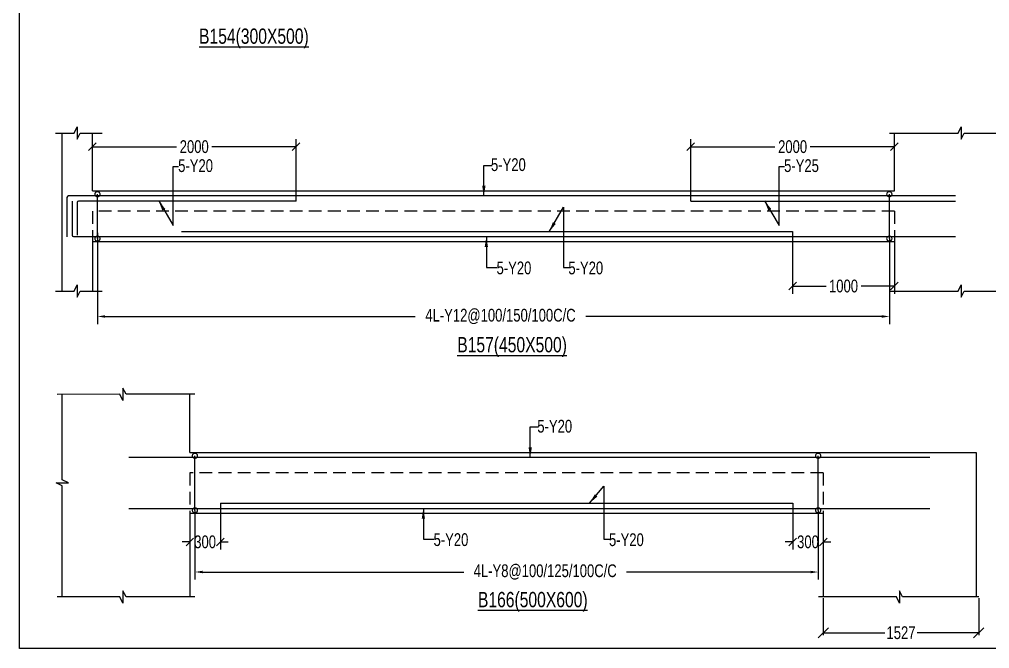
# Model space of a CAD drawing. Header units: millimetres. Extents: x 0 to 31744305, y -21599035 to 0.
# Drawn here: x 31644306 to 31653834, y -21226542 to -21220358 of the extents above; entities that cross this region are included whole.
import ezdxf

# ---------------------------------------------------------------- set-up
doc = ezdxf.new("R2010")
doc.units = ezdxf.units.MM
doc.header["$LTSCALE"] = 1000
doc.header["$MEASUREMENT"] = 0
doc.header["$PDMODE"] = 3
for name, pattern in [('CONTINOUS', [0]), ('CONTINU', [0]), ('HIDDEN', [0.375, 0.25, -0.125])]:
    doc.linetypes.add(name, pattern=pattern)
for name, color, linetype in [('-S-ARROW', 253, 'Continuous'), ('-S-MISC', 8, 'Continuous'), ('-S-STIRRUPS DIM', 6, 'Continuous'), ('-S-STIRUP', 11, 'Continuous'), ('-STR-BEAM', 7, 'CONTINU'), ('-STR-COLUMN', 5, 'HIDDEN'), ('-STR-REINF', 3, 'Continuous'), ('-STR-RF-DIM', 8, 'CONTINOUS'), ('-STR-TEXT', 6, 'Continuous'), ('S-DIM', 7, 'Continuous'), ('SEC TEXT', 9, 'Continuous'), ('SLAB LINE', 254, 'HIDDEN')]:
    doc.layers.add(name, color=color, linetype=linetype)
doc.styles.add('BEAM-LS', font='romans.shx', dxfattribs={"width": 0.8})
doc.styles.add('SOBHA', font='swisscl.ttf')
doc.styles.add('sobha.sed', font='swisscl.ttf')
doc.dimstyles.new('S-50', dxfattribs={"dimscale": 50, "dimtxt": 2.5, "dimasz": 2, "dimexe": 0.5, "dimexo": 0.25, "dimgap": 0.25, "dimtad": 0, "dimdec": 0, "dimrnd": 0.0005, "dimzin": 0, "dimdsep": 46, "dimtxsty": 'sobha.sed', "dimblk": 'OBLIQUE', "dimcen": 0.09, "dimclrd": 8, "dimclre": 8, "dimclrt": 6, "dimadec": 0, "dimazin": 0, "dimtfac": 1, "dimtdec": 0, "dimtofl": 0, "dimtmove": 2, "dimatfit": 3, "dimfxl": 0.18, "dimtolj": 1, "dimtzin": 0, "dimlwd": -1, "dimlwe": -1, "dimarcsym": 0})
doc.dimstyles.new('S-DIM50', dxfattribs={"dimscale": 50, "dimtxt": 2.5, "dimasz": 1.5, "dimexe": 1.5, "dimexo": 1, "dimgap": 0.5, "dimtad": 0, "dimdec": 0, "dimzin": 0, "dimdsep": 46, "dimtxsty": 'SOBHA', "dimcen": 0.09, "dimclrd": 256, "dimclre": 256, "dimclrt": 6, "dimadec": 5, "dimazin": 0, "dimtfac": 1, "dimtdec": 0, "dimtofl": 0, "dimtmove": 0, "dimatfit": 3, "dimfxl": 0.18, "dimtolj": 1, "dimtzin": 0, "dimlwd": -1, "dimlwe": -1, "dimarcsym": 0})
doc.dimstyles.new('STIRUP', dxfattribs={"dimscale": 50, "dimtxt": 2.5, "dimasz": 2.2, "dimexe": 0, "dimexo": 0, "dimgap": 0.5, "dimtad": 0, "dimdec": 0, "dimzin": 0, "dimdsep": 46, "dimtxsty": 'BEAM-LS', "dimblk": 'DOTSMALL', "dimcen": 0.09, "dimclrd": 256, "dimclre": 256, "dimclrt": 256, "dimadec": 5, "dimazin": 0, "dimtfac": 1, "dimtdec": 0, "dimtofl": 0, "dimtmove": 0, "dimatfit": 3, "dimldrblk": 'DOTSMALL', "dimfxl": 0, "dimfxlon": 1, "dimtolj": 1, "dimtzin": 0, "dimlwd": -1, "dimlwe": -1, "dimarcsym": 0})

# ---------------------------------------------------------------- blocks, each defined once
blk = doc.blocks.new('*D283')
at = {"layer": '-STR-RF-DIM', "transparency": 16777216}
for p, q in [((31645072.9, -21222455.5), (31645072.9, -21223352.4)), ((31652849.1, -21222512.4), (31652849.1, -21223352.4)), ((31645147.9, -21223277.4), (31648193.7, -21223277.4)), ((31652774.1, -21223277.4), (31649867.3, -21223277.4))]:
    blk.add_line(p, q, dxfattribs=at)
for points in [[(31645147.9, -21223264.9), (31645147.9, -21223289.9), (31645072.9, -21223277.4)], [(31652774.1, -21223264.9), (31652774.1, -21223289.9), (31652849.1, -21223277.4)]]:
    blk.add_solid(points, dxfattribs=at)
at = {"layer": 'Defpoints', "color": 0, "transparency": 16777216}
for p in [(31645072.9, -21222455.5, 178586.6), (31652849.1, -21222512.4, 178586.6), (31652849.1, -21223277.4)]:
    blk.add_point(p, dxfattribs=at)
at = {"layer": '-STR-RF-DIM', "color": 6, "transparency": 16777216, "insert": (31649030.5, -21223277.4), "char_height": 125, "attachment_point": 5, "style": 'SOBHA'}
blk.add_mtext('\\A1;4L-Y12@100/150/100C/C', dxfattribs=at)
blk = doc.blocks.new('_DotSmall')
at = {"color": 0, "linetype": 'ByBlock', "const_width": 0.5}
blk.add_lwpolyline([(-0.0625, 0, 1), (0.0625, 0, 1)], format="xyb", close=True, dxfattribs=at)
blk = doc.blocks.new('*D284')
at = {"layer": '-S-STIRUP', "ltscale": 100, "transparency": 16777216}
blk.add_line((31645072.9, -21222512.4), (31645072.9, -21222075.7), dxfattribs=at)
at = {"layer": 'Defpoints', "color": 0, "linetype": 'CONTINU', "ltscale": 100, "transparency": 16777216}
for p in [(31645072.9, -21222075.7), (31645072.9, -21222075.7), (31645072.9, -21222512.4)]:
    blk.add_point(p, dxfattribs=at)
at = {"layer": '-S-STIRUP', "linetype": 'CONTINU', "ltscale": 100, "transparency": 16777216, "xscale": 100, "yscale": 100, "zscale": 100}
for p, rotation in [((31645072.9, -21222075.7), 90), ((31645072.9, -21222512.4), 270)]:
    blk.add_blockref('_DotSmall', p, dxfattribs=dict(at, rotation=rotation))
blk = doc.blocks.new('_OBLIQUE')
at = {"color": 0, "linetype": 'ByBlock'}
blk.add_line((-0.5, -0.5), (0.5, 0.5), dxfattribs=at)
blk = doc.blocks.new('*D285')
at = {"layer": '-S-STIRUP', "ltscale": 100, "transparency": 16777216}
blk.add_line((31652849.1, -21222512.4), (31652849.1, -21222075.7), dxfattribs=at)
at = {"layer": 'Defpoints', "color": 0, "linetype": 'CONTINU', "ltscale": 100, "transparency": 16777216}
for p in [(31652849.1, -21222075.7), (31652849.1, -21222075.7), (31652849.1, -21222512.4)]:
    blk.add_point(p, dxfattribs=at)
at = {"layer": '-S-STIRUP', "linetype": 'CONTINU', "ltscale": 100, "transparency": 16777216, "xscale": 100, "yscale": 100, "zscale": 100}
for p, rotation in [((31652849.1, -21222075.7), 90), ((31652849.1, -21222512.4), 270)]:
    blk.add_blockref('_DotSmall', p, dxfattribs=dict(at, rotation=rotation))
blk = doc.blocks.new('*D295')
at = {"layer": '-S-STIRUP', "ltscale": 100, "transparency": 16777216}
blk.add_line((31652150.1, -21225182.9), (31652150.1, -21224646.2), dxfattribs=at)
at = {"layer": 'Defpoints', "color": 0, "linetype": 'CONTINU', "ltscale": 100, "transparency": 16777216}
for p in [(31652150.1, -21224646.2), (31652150.1, -21224646.2), (31652150.1, -21225182.9, 0)]:
    blk.add_point(p, dxfattribs=at)
at = {"layer": '-S-STIRUP', "linetype": 'CONTINU', "ltscale": 100, "transparency": 16777216, "xscale": 100, "yscale": 100, "zscale": 100}
for p, rotation in [((31652150.1, -21224646.2), 90), ((31652150.1, -21225182.9), 270)]:
    blk.add_blockref('_DotSmall', p, dxfattribs=dict(at, rotation=rotation))
blk = doc.blocks.new('*D296')
at = {"layer": '-S-STIRUP', "ltscale": 100, "transparency": 16777216}
blk.add_line((31646029.9, -21225182.9), (31646029.9, -21224646.2), dxfattribs=at)
at = {"layer": 'Defpoints', "color": 0, "linetype": 'CONTINU', "ltscale": 100, "transparency": 16777216}
for p in [(31646029.9, -21224646.2, 0), (31646029.9, -21224646.2), (31646029.9, -21225182.9)]:
    blk.add_point(p, dxfattribs=at)
at = {"layer": '-S-STIRUP', "linetype": 'CONTINU', "ltscale": 100, "transparency": 16777216, "xscale": 100, "yscale": 100, "zscale": 100}
for p, rotation in [((31646029.9, -21224646.2), 90), ((31646029.9, -21225182.9), 270)]:
    blk.add_blockref('_DotSmall', p, dxfattribs=dict(at, rotation=rotation))
blk = doc.blocks.new('*D297')
at = {"layer": '-STR-RF-DIM', "transparency": 16777216}
for p, q in [((31646029.9, -21225182.9), (31646029.9, -21225863.7)), ((31652150.1, -21225182.9), (31652150.1, -21225863.7)), ((31646104.9, -21225788.7), (31648672, -21225788.7)), ((31652075.1, -21225788.7), (31650267.3, -21225788.7))]:
    blk.add_line(p, q, dxfattribs=at)
for points in [[(31646104.9, -21225776.2), (31646104.9, -21225801.2), (31646029.9, -21225788.7)], [(31652075.1, -21225776.2), (31652075.1, -21225801.2), (31652150.1, -21225788.7)]]:
    blk.add_solid(points, dxfattribs=at)
at = {"layer": 'Defpoints', "color": 0, "transparency": 16777216}
for p in [(31646029.9, -21225182.9, 178586.6), (31652150.1, -21225182.9, 0), (31652150.1, -21225788.7)]:
    blk.add_point(p, dxfattribs=at)
at = {"layer": '-STR-RF-DIM', "color": 6, "transparency": 16777216, "insert": (31649469.7, -21225788.7), "char_height": 125, "attachment_point": 5, "style": 'SOBHA'}
blk.add_mtext('\\A1;4L-Y8@100/125/100C/C', dxfattribs=at)
blk = doc.blocks.new('*D492')
at = {"layer": '-S-STIRRUPS DIM', "color": 251, "transparency": 16777216}
for p, q in [((31650899.1, -21222142.7), (31650899.1, -21221534.3)), ((31652899.1, -21222042.7), (31652899.1, -21221534.3))]:
    blk.add_line(p, q, dxfattribs=at)
at = {"layer": '-S-STIRRUPS DIM', "color": 8, "transparency": 16777216}
for p, q in [((31650899.1, -21221609.3), (31651725.8, -21221609.3)), ((31652899.1, -21221609.3), (31652072.4, -21221609.3))]:
    blk.add_line(p, q, dxfattribs=at)
at = {"layer": 'Defpoints', "color": 0, "transparency": 16777216}
for p in [(31652899.1, -21221609.3), (31652899.1, -21222042.7, 0), (31650899.1, -21222142.7, 0)]:
    blk.add_point(p, dxfattribs=at)
at = {"layer": '-S-STIRRUPS DIM', "color": 8, "transparency": 16777216, "xscale": 75, "yscale": 75, "zscale": 75, "rotation": 180}
blk.add_blockref('_OBLIQUE', (31650899.1, -21221609.3), dxfattribs=at)
at = {"layer": '-S-STIRRUPS DIM', "color": 8, "transparency": 16777216, "xscale": 75, "yscale": 75, "zscale": 75}
blk.add_blockref('_OBLIQUE', (31652899.1, -21221609.3), dxfattribs=at)
at = {"layer": '-S-STIRRUPS DIM', "color": 6, "transparency": 16777216, "insert": (31651899.1, -21221609.3), "char_height": 125, "attachment_point": 5, "style": 'sobha.sed'}
blk.add_mtext('\\A1;2000', dxfattribs=at)
blk = doc.blocks.new('*D493')
at = {"layer": '-S-STIRRUPS DIM', "color": 251, "transparency": 16777216}
for p, q in [((31651899.1, -21222442.7), (31651899.1, -21223053.9)), ((31652899.1, -21222545.4), (31652899.1, -21223053.9))]:
    blk.add_line(p, q, dxfattribs=at)
at = {"layer": '-S-STIRRUPS DIM', "color": 8, "transparency": 16777216}
for p, q in [((31651899.1, -21222978.9), (31652227.2, -21222978.9)), ((31652899.1, -21222978.9), (31652571, -21222978.9))]:
    blk.add_line(p, q, dxfattribs=at)
at = {"layer": 'Defpoints', "color": 0, "transparency": 16777216}
for p in [(31651899.1, -21222442.7, 0), (31652899.1, -21222545.4, 0), (31652899.1, -21222978.9)]:
    blk.add_point(p, dxfattribs=at)
at = {"layer": '-S-STIRRUPS DIM', "color": 8, "transparency": 16777216, "xscale": 75, "yscale": 75, "zscale": 75, "rotation": 180}
blk.add_blockref('_OBLIQUE', (31651899.1, -21222978.9), dxfattribs=at)
at = {"layer": '-S-STIRRUPS DIM', "color": 8, "transparency": 16777216, "xscale": 75, "yscale": 75, "zscale": 75}
blk.add_blockref('_OBLIQUE', (31652899.1, -21222978.9), dxfattribs=at)
at = {"layer": '-S-STIRRUPS DIM', "color": 6, "transparency": 16777216, "insert": (31652399.1, -21222978.9), "char_height": 125, "attachment_point": 5, "style": 'sobha.sed'}
blk.add_mtext('\\A1;1000', dxfattribs=at)
blk = doc.blocks.new('*D494')
at = {"layer": '-S-STIRRUPS DIM', "color": 251, "transparency": 16777216}
for p, q in [((31645023.1, -21222042.7), (31645023.1, -21221534.3)), ((31647023.1, -21222142.7), (31647023.1, -21221534.3))]:
    blk.add_line(p, q, dxfattribs=at)
at = {"layer": '-S-STIRRUPS DIM', "color": 8, "transparency": 16777216}
for p, q in [((31645023.1, -21221609.3), (31645849.8, -21221609.3)), ((31647023.1, -21221609.3), (31646196.4, -21221609.3))]:
    blk.add_line(p, q, dxfattribs=at)
at = {"layer": 'Defpoints', "color": 0, "transparency": 16777216}
for p in [(31645023.1, -21221609.3), (31645023.1, -21222042.7, 0), (31647023.1, -21222142.7, 0)]:
    blk.add_point(p, dxfattribs=at)
at = {"layer": '-S-STIRRUPS DIM', "color": 8, "transparency": 16777216, "xscale": 75, "yscale": 75, "zscale": 75, "rotation": 180}
blk.add_blockref('_OBLIQUE', (31645023.1, -21221609.3), dxfattribs=at)
at = {"layer": '-S-STIRRUPS DIM', "color": 8, "transparency": 16777216, "xscale": 75, "yscale": 75, "zscale": 75}
blk.add_blockref('_OBLIQUE', (31647023.1, -21221609.3), dxfattribs=at)
at = {"layer": '-S-STIRRUPS DIM', "color": 6, "transparency": 16777216, "insert": (31646023.1, -21221609.3), "char_height": 125, "attachment_point": 5, "style": 'sobha.sed'}
blk.add_mtext('\\A1;2000', dxfattribs=at)
blk = doc.blocks.new('*D502')
at = {"layer": '-S-STIRRUPS DIM', "color": 251, "transparency": 16777216}
for p, q in [((31651900.1, -21225113.2), (31651900.1, -21225568)), ((31652200.1, -21225215.9), (31652200.1, -21225568))]:
    blk.add_line(p, q, dxfattribs=at)
at = {"layer": '-S-STIRRUPS DIM', "color": 8, "transparency": 16777216}
for p, q in [((31651900.1, -21225493), (31651825.1, -21225493)), ((31652200.1, -21225493), (31652275.1, -21225493))]:
    blk.add_line(p, q, dxfattribs=at)
at = {"layer": 'Defpoints', "color": 0, "transparency": 16777216}
for p in [(31651900.1, -21225113.2, 0), (31652200.1, -21225215.9, 0), (31652200.1, -21225493)]:
    blk.add_point(p, dxfattribs=at)
at = {"layer": '-S-STIRRUPS DIM', "color": 8, "transparency": 16777216, "xscale": 75, "yscale": 75, "zscale": 75}
blk.add_blockref('_OBLIQUE', (31651900.1, -21225493), dxfattribs=at)
at = {"layer": '-S-STIRRUPS DIM', "color": 8, "transparency": 16777216, "xscale": 75, "yscale": 75, "zscale": 75, "rotation": 180}
blk.add_blockref('_OBLIQUE', (31652200.1, -21225493), dxfattribs=at)
at = {"layer": '-S-STIRRUPS DIM', "color": 6, "transparency": 16777216, "insert": (31652050.1, -21225493), "char_height": 125, "attachment_point": 5, "style": 'sobha.sed'}
blk.add_mtext('\\A1;300', dxfattribs=at)
blk = doc.blocks.new('*D503')
at = {"layer": '-S-STIRRUPS DIM', "color": 251, "transparency": 16777216}
for p, q in [((31646280.1, -21225113.2), (31646280.1, -21225568)), ((31645980.1, -21225215.9), (31645980.1, -21225568))]:
    blk.add_line(p, q, dxfattribs=at)
at = {"layer": '-S-STIRRUPS DIM', "color": 8, "transparency": 16777216}
for p, q in [((31645980.1, -21225493), (31645905.1, -21225493)), ((31646280.1, -21225493), (31646355.1, -21225493))]:
    blk.add_line(p, q, dxfattribs=at)
at = {"layer": 'Defpoints', "color": 0, "transparency": 16777216}
for p in [(31646280.1, -21225113.2, 0), (31645980.1, -21225215.9, 0), (31645980.1, -21225493)]:
    blk.add_point(p, dxfattribs=at)
at = {"layer": '-S-STIRRUPS DIM', "color": 8, "transparency": 16777216, "xscale": 75, "yscale": 75, "zscale": 75}
blk.add_blockref('_OBLIQUE', (31645980.1, -21225493), dxfattribs=at)
at = {"layer": '-S-STIRRUPS DIM', "color": 8, "transparency": 16777216, "xscale": 75, "yscale": 75, "zscale": 75, "rotation": 180}
blk.add_blockref('_OBLIQUE', (31646280.1, -21225493), dxfattribs=at)
at = {"layer": '-S-STIRRUPS DIM', "color": 6, "transparency": 16777216, "insert": (31646130.1, -21225493), "char_height": 125, "attachment_point": 5, "style": 'sobha.sed'}
blk.add_mtext('\\A1;300', dxfattribs=at)
blk = doc.blocks.new('*D1128')
at = {"layer": 'Defpoints', "color": 0, "transparency": 16777216}
for p in [(31652200.1, -21226034.1, 0), (31653726.9, -21226034.1, 0), (31653726.9, -21226385.9)]:
    blk.add_point(p, dxfattribs=at)
at = {"layer": 'S-DIM', "color": 8, "transparency": 16777216}
for p, q in [((31652200.1, -21226046.6), (31652200.1, -21226410.9)), ((31653726.9, -21226046.6), (31653726.9, -21226410.9)), ((31652200.1, -21226385.9), (31652804.6, -21226385.9)), ((31653726.9, -21226385.9), (31653122.3, -21226385.9))]:
    blk.add_line(p, q, dxfattribs=at)
at = {"layer": 'S-DIM', "color": 8, "transparency": 16777216, "xscale": 100, "yscale": 100, "zscale": 100, "rotation": 180}
blk.add_blockref('_OBLIQUE', (31652200.1, -21226385.9), dxfattribs=at)
at = {"layer": 'S-DIM', "color": 8, "transparency": 16777216, "xscale": 100, "yscale": 100, "zscale": 100}
blk.add_blockref('_OBLIQUE', (31653726.9, -21226385.9), dxfattribs=at)
at = {"layer": 'S-DIM', "color": 6, "transparency": 16777216, "insert": (31652963.5, -21226385.9), "char_height": 125, "attachment_point": 5, "style": 'sobha.sed'}
blk.add_mtext('\\A1;1527', dxfattribs=at)

msp = doc.modelspace()

# ---------------------------------------------------------------- linework, layer by layer
at = {"layer": '-S-MISC', "linetype": 'ByBlock', "ltscale": 1000, "elevation": 0}
for points in [[(31644660.5, -21221474.5), (31644843.2, -21221474.5), (31644873.1, -21221414.9), (31644873.1, -21221535), (31644902.9, -21221474.5), (31645118.9, -21221474.5)], [(31652849.1, -21221474.5), (31653525.6, -21221474.5), (31653555.4, -21221414.9), (31653555.4, -21221535), (31653585.3, -21221474.5), (31654201.5, -21221474.8)], [(31644660.4, -21223027.3), (31644843.2, -21223027.3), (31644873, -21222967.6), (31644873, -21223087.8), (31644902.9, -21223027.3), (31645118.9, -21223027.3)], [(31652850.6, -21223027.3), (31653525.6, -21223027.3), (31653555.4, -21222967.6), (31653555.4, -21223087.8), (31653585.3, -21223027.3), (31654201.5, -21223027.6)], [(31646030.1, -21224042.6), (31645353.6, -21224042.6), (31645323.7, -21223983), (31645323.7, -21224103.1), (31645293.9, -21224042.6), (31644677.7, -21224042.9)], [(31644727.7, -21226033.5), (31644726.9, -21224943.2), (31644667.3, -21224913.3), (31644787.4, -21224913.3), (31644726.9, -21224883.4), (31644727.5, -21224042.6)], [(31646028.5, -21226033.5), (31645353.6, -21226033.5), (31645323.7, -21225973.8), (31645323.7, -21226094), (31645293.9, -21226033.5), (31644677.7, -21226033.7)], [(31653726.9, -21226034.1), (31652979.9, -21226033.3), (31652950.1, -21225973.7), (31652950.1, -21226093.8), (31652920.2, -21226033.3), (31652153, -21226034.1)]]:
    msp.add_lwpolyline(points, dxfattribs=at)
at = {"layer": '-STR-BEAM'}
for p, q in [((31645023.1, -21222042.7, 0), (31652899.1, -21222042.7, 0)), ((31645980.1, -21224613.2, 0), (31653700.1, -21224613.2, 0))]:
    msp.add_line(p, q, dxfattribs=at)
at = {"layer": '-STR-BEAM', "elevation": 0}
msp.add_lwpolyline([(31679606.4, -21226541.6), (31644306.4, -21226541.6), (31644306.4, -21197875), (31679606.4, -21197841.6)], close=True, dxfattribs=at)
for points in [[(31652899.1, -21222542.7), (31645023.1, -21222542.7)], [(31652200.1, -21225213.2), (31645980.1, -21225213.2)]]:
    msp.add_lwpolyline(points, dxfattribs=at)
at = {"layer": '-STR-COLUMN', "linetype": 'Continuous', "ltscale": 10}
for p, q in [((31644723, -21221474.5, 0), (31644723, -21223027.3, 0)), ((31645023.1, -21222042.7, 0), (31645023.1, -21221474.5, 0)), ((31652899.1, -21222042.7, 0), (31652899.1, -21221474.5, 0)), ((31652899.1, -21222042.7, 0), (31652899.1, -21221474.5, 0)), ((31645023.1, -21222542.7, 0), (31645023.1, -21223027.3, 0)), ((31652899.1, -21222542.7, 0), (31652899.1, -21223027.3, 0)), ((31652899.1, -21222542.7, 0), (31652899.1, -21223027.3, 0)), ((31645980.1, -21224613.2, 0), (31645980.1, -21224042.6, 0)), ((31653700.1, -21224613.2, 0), (31653700.1, -21226034.1, 0)), ((31645980.1, -21225213.2, 0), (31645980.1, -21226033.5, 0)), ((31652200.1, -21225213.2, 0), (31652200.1, -21226034.1, 0))]:
    msp.add_line(p, q, dxfattribs=at)
at = {"layer": '-STR-REINF', "ltscale": 10}
for p, q in [((31644773, -21222107.7, 0), (31644773, -21222493.4, 0)), ((31653499.1, -21222092.7, 0), (31644788, -21222092.7, 0)), ((31644823, -21222142.7, 0), (31644823, -21222477.7, 0)), ((31644873, -21222157.7, 0), (31644873, -21222477.7, 0)), ((31647023.1, -21222142.7, 0), (31644888, -21222142.7, 0)), ((31650899.1, -21222142.7, 0), (31653499.1, -21222142.7, 0)), ((31644838, -21222492.7, 0), (31653499.1, -21222492.7, 0)), ((31645899, -21222442.7, 0), (31651899.1, -21222442.7, 0)), ((31653247.6, -21224663.2, 0), (31645380.1, -21224663.2, 0)), ((31645380.1, -21225163.2, 0), (31653247.6, -21225163.2, 0)), ((31646280.1, -21225113.2, 0), (31651900.1, -21225113.2, 0))]:
    msp.add_line(p, q, dxfattribs=at)
for centre, start, end in [((31644788, -21222107.7, 0), 90, 180), ((31644838, -21222477.7, 0), 180, 270)]:
    msp.add_arc(centre, 15, start, end, dxfattribs=at)
at = {"layer": '-STR-REINF', "ltscale": 10, "extrusion": (-1.3241e-08, 0, 1)}
msp.add_arc((31644888, -21222157.7, -0.4), 15, 90, 180, dxfattribs=at)
at = {"layer": 'SLAB LINE', "color": 8, "linetype": 'HIDDEN', "ltscale": 0.5}
for p, q in [((31652898.9, -21222242.7, 0), (31645023.1, -21222242.7, 0)), ((31645023.1, -21222242.7, 0), (31645023.1, -21222542.7, 0)), ((31652898.9, -21222242.7, 0), (31652899.1, -21222542.7, 0)), ((31652200.1, -21224813.2, 0), (31645980.1, -21224813.2, 0)), ((31645980.1, -21224813.2, 0), (31645980.1, -21225213.2, 0)), ((31652200.1, -21224813.2, 0), (31652200.1, -21225213.2, 0))]:
    msp.add_line(p, q, dxfattribs=at)

# ---------------------------------------------------------------- texts
at = {"layer": '-STR-TEXT', "color": 6, "style": 'SOBHA'}
for s, p in [('5-Y20', (31645865.4, -21221857.6, 0)), ('5-Y20', (31648937.2, -21221847.9, 0)), ('5-Y25', (31651815.5, -21221857.6, 0)), ('5-Y20', (31648991.9, -21222862.7, 0)), ('5-Y20', (31649697.1, -21222863.2, 0)), ('5-Y20', (31649392.3, -21224418.3, 0)), ('5-Y20', (31648373.3, -21225533.2, 0)), ('5-Y20', (31650096, -21225533.7, 0))]:
    msp.add_text(s, height=125, dxfattribs=at).set_placement(p)
at = {"layer": 'SEC TEXT', "color": 4, "linetype": 'ByBlock', "style": 'sobha.sed'}
for s, p in [('%%UB154(300X500)', (31646070.4, -21220597.3, 0)), ('%%UB157(450X500)', (31648606, -21223629.4, 0)), ('%%UB166(500X600)', (31648809.1, -21226134.8, 0))]:
    msp.add_text(s, height=150, rotation=359.98928, dxfattribs=at).set_placement(p)

# ---------------------------------------------------------------- dimensions: what is measured, and where the dimension line sits
at = {"layer": '-S-STIRRUPS DIM'}
for base, p1, p2, picture, middle in [((31645023.1, -21221609.3, 0), (31647023.1, -21222142.7, 0), (31645023.1, -21222042.7, 0), '*D494', (31646023.1, -21221609.3, 0)), ((31645980.1, -21225493, 0), (31646280.1, -21225113.2, 0), (31645980.1, -21225215.9, 0), '*D503', (31646130.1, -21225493, 0))]:
    dim = msp.add_linear_dim(base=base, p1=p1, p2=p2, angle=180, dimstyle='S-DIM50', override={"dimscale": 1, "dimtxt": 125, "dimasz": 75, "dimexe": 75, "dimexo": 0, "dimgap": 25, "dimrnd": 5, "dimtxsty": 'sobha.sed', "dimblk1": 'OBLIQUE', "dimblk2": 'OBLIQUE', "dimsah": 1, "dimcen": 4.5, "dimclrd": 8, "dimclre": 251, "dimfxl": 75}, dxfattribs=at)
    dim.commit()
    dim.dimension.update_dxf_attribs({"geometry": picture, "text_midpoint": middle})
for base, p1, p2, picture, middle in [((31652899.1, -21221609.3, 0), (31650899.1, -21222142.7, 0), (31652899.1, -21222042.7, 0), '*D492', (31651899.1, -21221609.3, 0)), ((31652899.1, -21222978.9, 0), (31651899.1, -21222442.7, 0), (31652899.1, -21222545.4, 0), '*D493', (31652399.1, -21222978.9, 0)), ((31652200.1, -21225493, 0), (31651900.1, -21225113.2, 0), (31652200.1, -21225215.9, 0), '*D502', (31652050.1, -21225493, 0))]:
    dim = msp.add_linear_dim(base=base, p1=p1, p2=p2, dimstyle='S-DIM50', override={"dimscale": 1, "dimtxt": 125, "dimasz": 75, "dimexe": 75, "dimexo": 0, "dimgap": 25, "dimrnd": 5, "dimtxsty": 'sobha.sed', "dimblk1": 'OBLIQUE', "dimblk2": 'OBLIQUE', "dimsah": 1, "dimcen": 4.5, "dimclrd": 8, "dimclre": 251, "dimfxl": 75}, dxfattribs=at)
    dim.commit()
    dim.dimension.update_dxf_attribs({"geometry": picture, "text_midpoint": middle})
at = {"layer": '-S-STIRUP', "linetype": 'CONTINU', "ltscale": 100}
for base, p1, p2, picture, middle in [((31645072.9, -21222075.7, 178586.6), (31645072.9, -21222512.4, 178586.6), (31645072.9, -21222075.7, 178586.6), '*D284', (31645072.9, -21222294.1, 178586.6)), ((31652849.1, -21222075.7, 178586.6), (31652849.1, -21222512.4, 178586.6), (31652849.1, -21222075.7, 178586.6), '*D285', (31652849.1, -21222294.1, 178586.6)), ((31646029.9, -21224646.2, 178586.6), (31646029.9, -21225182.9, 178586.6), (31646029.9, -21224646.2, 178586.6), '*D296', (31646029.9, -21224914.5, 178586.6)), ((31652150.1, -21224646.2, 0), (31652150.1, -21225182.9, 0), (31652150.1, -21224646.2, 0), '*D295', (31652150.1, -21224914.5, 0))]:
    dim = msp.add_linear_dim(base=base, p1=p1, p2=p2, angle=90, text=' ', dimstyle='STIRUP', override={"dimasz": 2}, dxfattribs=at)
    dim.commit()
    dim.dimension.update_dxf_attribs({"geometry": picture, "text_midpoint": middle})
at = {"layer": '-STR-RF-DIM'}
for base, p1, p2, text, picture, middle in [((31652849.1, -21223277.4, 0), (31645072.9, -21222455.5, 178586.6), (31652849.1, -21222512.4, 178586.6), '4L-Y12@100/150/100C/C', '*D283', (31649030.5, -21223277.4, 0)), ((31652150.1, -21225788.7, 0), (31646029.9, -21225182.9, 178586.6), (31652150.1, -21225182.9, 0), '4L-Y8@100/125/100C/C', '*D297', (31649469.7, -21225788.7, 0))]:
    dim = msp.add_linear_dim(base=base, p1=p1, p2=p2, text=text, dimstyle='S-DIM50', override={"dimscale": 1, "dimtxt": 125, "dimasz": 75, "dimexe": 75, "dimexo": 0, "dimgap": 25, "dimsah": 1, "dimcen": 4.5, "dimfxl": 75}, dxfattribs=at)
    dim.commit()
    dim.dimension.update_dxf_attribs({"geometry": picture, "text_midpoint": middle, "dimtype": 160})
at = {"layer": 'S-DIM', "color": 1}
dim = msp.add_linear_dim(base=(31653726.9, -21226385.9), p1=(31652200.1, -21226034.1, 0), p2=(31653726.9, -21226034.1, 0), dimstyle='S-50', dxfattribs=at)
dim.commit()
dim.dimension.update_dxf_attribs({"geometry": '*D1128', "text_midpoint": (31652963.5, -21226385.9)})

# ---------------------------------------------------------------- leaders
at = {"layer": '-S-ARROW'}
for points, override in [([(31645674, -21222142.4, 0), (31645816.3, -21222384.7, 0), (31645816.3, -21221802.4, 0), (31645869.2, -21221802.4, 0)], {"dimgap": 0.1}), ([(31648867.3, -21222092.7, 0), (31648867.3, -21221792.7, 0), (31648949.6, -21221792.7, 0)], {"dimasz": 2, "dimgap": 0.1, "dimtad": 0}), ([(31651624.2, -21222142.4, 0), (31651766.4, -21222384.7, 0), (31651766.4, -21221802.4, 0), (31651819.3, -21221802.4, 0)], {"dimgap": 0.1}), ([(31649508.2, -21222446, 0), (31649650.4, -21222203.7, 0), (31649650.4, -21222795.2, 0), (31649709.9, -21222795.2, 0)], {"dimgap": 0.1}), ([(31648891.8, -21222495.4, 0), (31648891.8, -21222795.4, 0), (31648995.3, -21222795.4, 0)], {"dimasz": 2, "dimgap": 0.1, "dimtad": 0}), ([(31649322.4, -21224663.2, 0), (31649322.4, -21224363.2, 0), (31649404.7, -21224363.2, 0)], {"dimasz": 2, "dimgap": 0.1, "dimtad": 0}), ([(31649904.7, -21225112.8, 0), (31650046.9, -21224945.6, 0), (31650046.9, -21225465.9, 0), (31650099.8, -21225465.9, 0)], {"dimgap": 0.1}), ([(31648273.2, -21225165.9, 0), (31648273.2, -21225465.9, 0), (31648376.6, -21225465.9, 0)], {"dimasz": 2, "dimgap": 0.1, "dimtad": 0})]:
    msp.add_leader(points, dimstyle='S-50', override=override, dxfattribs=at)

doc.saveas('drawing.dxf')
